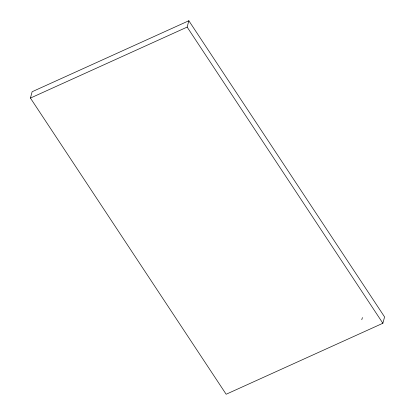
<?xml version="1.0" encoding="UTF-8"?>
<svg xmlns="http://www.w3.org/2000/svg" width="415" height="415" viewBox="0 0 415 415"><rect width="100%" height="100%" fill="white"/><g stroke="black" fill="none" stroke-linecap="round" stroke-linejoin="round"><path stroke-width="0.62" d="M30.43 98.075L32.126 91.741L188.846 20.75L384.57 316.925L382.874 323.259L226.154 394.25L30.43 98.075L187.149 27.084L188.846 20.75M361.776 319.726L362.409 317.558M187.149 27.084L382.874 323.259"/></g></svg>
